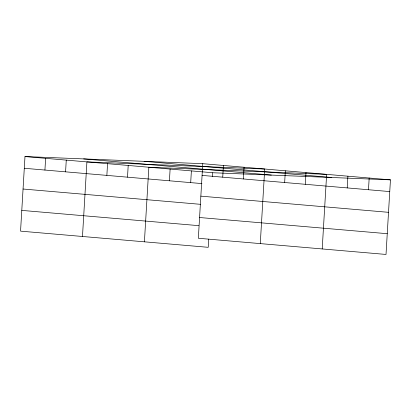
<?xml version="1.0" encoding="UTF-8"?>
<svg xmlns="http://www.w3.org/2000/svg" width="411" height="411" viewBox="0 0 411 411"><rect width="100%" height="100%" fill="white"/><g stroke="black" fill="none" stroke-linecap="round" stroke-linejoin="round"><path stroke-width="0.62" d="M202.777 163.681L198.343 238.262L386.016 254.445L390.45 179.859L202.777 163.681L24.984 156.555L20.55 231.141L208.223 247.319L208.711 239.145M44.927 170.056L45.626 158.338M65.575 171.834L66.269 160.115M82.483 236.479L86.911 161.898L264.71 169.019L260.276 243.605M106.86 175.394L107.559 163.676M127.508 177.172L128.201 165.453M144.415 241.822L148.844 167.236L326.642 174.356L322.209 248.943M169.419 180.789L170.113 169.07M190.689 182.618L191.387 170.904M212.436 176.437L212.657 172.738L24.984 156.555M222.726 177.177L223.42 165.458M243.369 178.955L244.067 167.241M284.659 182.515L285.352 170.796M305.301 184.298L305.995 172.579M347.213 187.909L347.912 176.191M368.482 189.743L369.181 178.025M212.657 172.738L390.45 179.859M144.102 161.328L331.78 177.506M83.654 158.908L271.327 175.086M202.078 175.399L389.751 191.577M24.285 168.274L201.95 183.589M200.845 196.145L388.523 212.323M23.052 189.019L200.717 204.339M199.576 217.517L387.249 233.695M21.783 210.396L198.821 225.66"/></g></svg>
